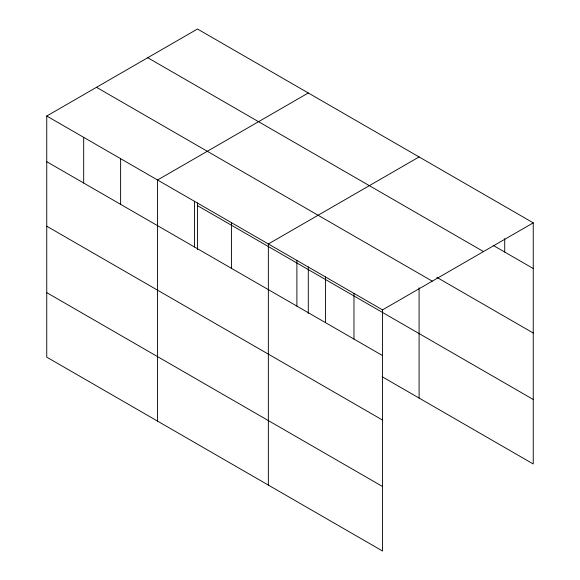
<?xml version="1.0" encoding="UTF-8"?>
<svg xmlns="http://www.w3.org/2000/svg" width="580" height="580" viewBox="0 0 580 580"><rect width="100%" height="100%" fill="white"/><g stroke="black" fill="none" stroke-linecap="round" stroke-linejoin="round"><path stroke-width="0.87" d="M46.748 116.029L382.517 309.88L382.517 551L46.748 357.149L46.748 116.029L197.483 29L533.252 222.85L533.252 463.971L382.155 376.739M308.292 92.974L157.55 180.003L157.55 421.116M419.093 156.941L268.351 243.97L268.351 485.09M382.517 309.88L533.252 222.85M493.145 245.369L533.252 268.525M147.74 57.717L483.51 251.575M436.834 277.356L533.252 333.021M96.49 87.312L432.26 281.162M197.483 205.624L533.252 399.475M46.748 161.704L382.517 355.555M46.748 226.2L382.517 420.05M46.748 292.646L382.517 486.504M504.716 238.619L504.716 252.054M419.093 287.767L419.093 398.061M353.974 293.407L353.974 339.075M325.431 276.928L325.431 322.603M308.292 266.901L308.292 313.49M296.895 260.449L296.895 306.124M231.42 222.648L231.42 268.322M197.483 202.927L197.483 249.516M194.481 201.325L194.481 247M120.618 158.674L120.618 204.349M83.68 137.351L83.68 183.026"/></g></svg>
